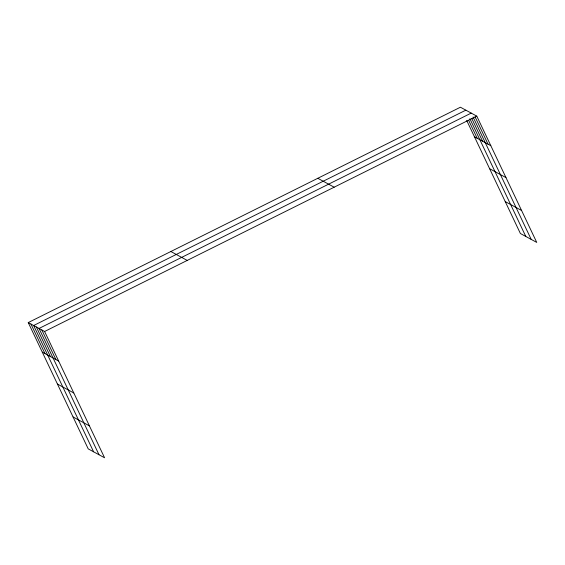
<?xml version="1.0" encoding="UTF-8"?>
<svg xmlns="http://www.w3.org/2000/svg" width="565" height="565" viewBox="0 0 565 565"><rect width="100%" height="100%" fill="white"/><g stroke="black" fill="none" stroke-linecap="round" stroke-linejoin="round"><path stroke-width="0.85" d="M28.25 322.58L44.607 331.486L104.574 457.784L88.218 448.871L28.25 322.58L460.426 107.216L476.782 116.129L536.75 242.42L520.393 233.514L466.704 120.444M465.828 110.161L33.646 325.518L93.613 451.809M471.224 113.099L39.042 328.456L99.009 454.754M44.607 331.486L476.782 116.129M474.466 136.779L490.816 145.685M489.622 168.702L505.972 177.608M505.237 201.592L521.594 210.498M317.812 178.286L334.162 187.199M170.87 251.51L187.22 260.423M42.283 352.136L58.64 361.049M57.446 384.059L73.796 392.972M73.062 416.949L89.411 425.862M475.109 116.948L488.04 144.174M473.067 116.99L531.192 239.391M471.846 118.629L482.559 141.186M469.889 118.714L525.796 236.453M468.668 120.359L477.164 138.248M41.824 329.974L55.857 359.531M36.344 326.987L50.384 356.55M30.948 324.049L44.981 353.605"/></g></svg>
